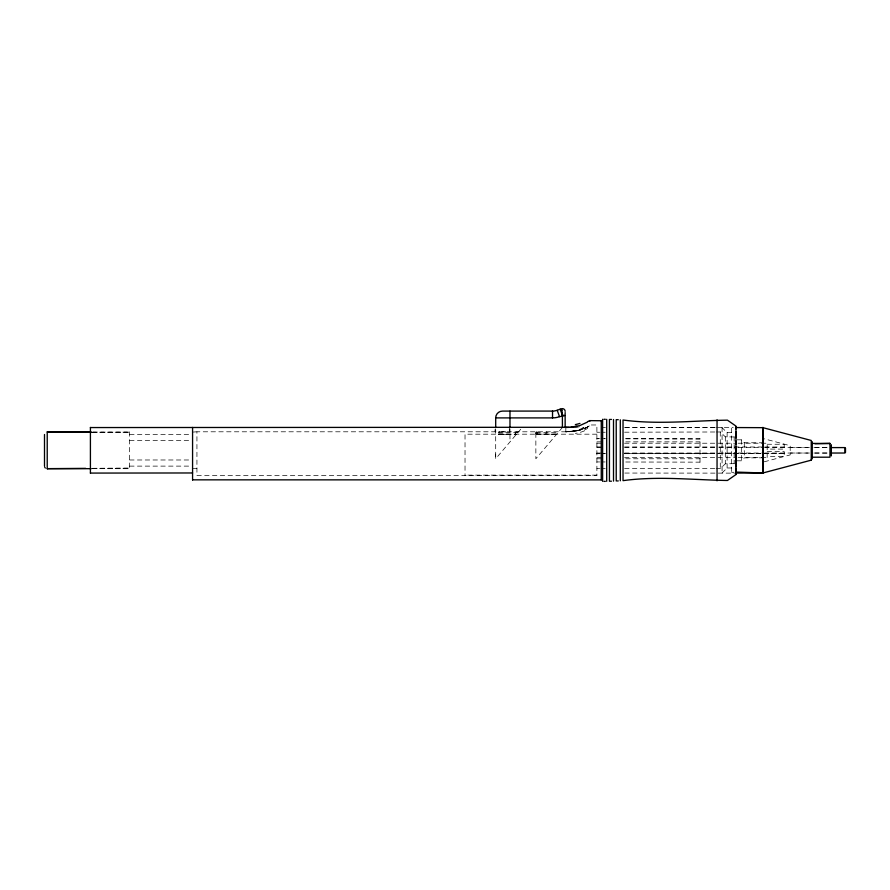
<?xml version="1.0" encoding="UTF-8"?>
<svg xmlns="http://www.w3.org/2000/svg" width="890" height="890" viewBox="0 0 890 890"><rect width="100%" height="100%" fill="white"/><g stroke="black" fill="none" stroke-linecap="round" stroke-linejoin="round"><path stroke-width="0.67" stroke-dasharray="4.45 3.34" d="M520.695 429.258L495.697 458.739L495.697 451.931M535.858 433.152L536.548 431.795L535.913 432.217M517.758 432.429C517.135 432.351 518.692 431.839 516.178 432.473L498.411 432.473L498.456 434.064M517.591 432.907L517.068 431.795M562.424 427.434L535.858 458.762L535.858 429.948M722.079 472.968L727.119 467.984L731.613 467.984M737.131 460.809L741.326 460.809L744.285 457.872L762.952 457.827M734.172 463.668L725.317 463.801L720.277 468.652L716.116 468.641M498.734 434.331A1.769 1.101 -86.8 0 0 499.212 434.509L516.434 434.276L498.411 433.83M565.829 427.434L565.829 431.795C574.617 431.861 583.606 430.003 590.949 424.975L596.89 424.975L596.89 475.649L196.935 475.649L196.935 431.795L565.829 431.795L574.54 431.194L582.716 429.236L576.364 430.905L568.043 431.75M566.941 431.784L565.829 431.795L578.967 430.337L586.21 427.79L585.231 428.235L590.815 425.086M585.231 428.235L587.567 427.1L578.834 430.371L565.829 431.795L570.223 431.65M764.243 461.799L790.198 454.901L790.198 445.712L764.243 438.826M574.54 431.194L578.756 430.393M572.437 431.461L573.516 431.339M576.364 430.905L568.721 431.728L570.256 431.65M192.574 432.095L196.935 431.795M501.649 434.509L506.455 434.509M596.89 475.127L465.025 475.127M92.549 468.307L129.64 468.018M91.759 432.251L129.64 432.095L92.549 432.051M596.89 432.251L599.66 432.251M601.05 432.251L605.211 432.24M624.613 432.195L714.726 431.995M716.116 431.984L720.277 431.984L725.317 436.834L734.172 436.968M625.759 438.637L700.007 438.481L700.007 462.233M602.608 427.5L605.389 427.5M624.847 427.5L715.16 427.5M716.55 427.5L733.227 427.5M535.891 432.473L557.852 432.818M731.613 432.651L727.119 432.651L722.079 427.667L719.298 427.656M535.891 433.83L556.695 434.186M596.89 434.186L465.025 434.186L465.025 475.638M129.64 434.509L191.205 434.509M555.861 434.509L536.548 434.509L535.858 433.83M737.131 439.827L741.326 439.827L744.285 442.753L762.952 442.808M129.64 440.65L191.205 440.65M596.89 441.863L602.385 441.863M625.759 441.863L700.007 441.863M596.89 443.22L602.43 443.22M624.58 443.22L736.72 443.22M738.099 443.22L767.169 443.22L767.169 457.449M767.169 444.255L784.201 444.255L784.201 449.094L767.169 449.094M596.89 446.936L602.441 446.936M624.635 446.947L717.596 446.98M718.986 446.98L763.386 447.003M764.777 447.003L784.201 447.014M596.89 447.614L602.43 447.614M624.602 447.614L717.462 447.603M718.842 447.603L736.864 447.603M738.244 447.603L763.186 447.603M764.577 447.603L813.082 447.592M814.461 447.592L828.323 447.592M790.198 447.614L809.399 447.603M814.884 447.603L828.601 447.592M767.169 451.541L784.201 451.541L784.201 456.359L767.169 456.381M790.198 453.021L809.399 453.032M814.884 453.032L828.601 453.043M596.89 453.021L602.43 453.021M624.602 453.021L717.462 453.032M718.842 453.032L736.864 453.032M738.244 453.032L763.186 453.032M764.577 453.032L813.082 453.043M814.461 453.043L828.323 453.043M596.89 453.7L599.66 453.7M601.05 453.7L605.211 453.689M624.635 453.689L714.826 453.655L624.635 453.522M596.89 457.416L602.43 457.416M624.58 457.416L736.72 457.416M738.099 457.416L767.169 457.416M596.89 458.773L602.385 458.773M625.759 458.773L700.007 458.773M129.64 459.985L191.205 459.985M129.64 466.115L191.205 466.115M92.549 468.674L129.64 468.696M731.613 472.29L733.794 472.29M624.858 473.057L734.617 473.135M624.858 427.578L717.919 427.656M596.89 453.5L599.66 453.5M601.05 453.5L605.211 453.511M596.89 461.932L599.638 461.943M601.017 461.943L605.144 461.955M625.759 461.999L700.007 462.155M596.89 468.374L599.66 468.385M601.05 468.385L605.211 468.396M624.613 468.44L714.726 468.641M625.759 438.826L700.007 439.171M91.759 468.385L129.64 468.529M92.549 432.273L129.64 432.507M501.649 431.795L505.431 431.85L503.84 431.795M192.574 468.529L196.935 468.618M498.556 434.231L498.545 434.209A1.869 1.168 -86.9 0 0 499.212 434.509M494.996 429.614L495.14 431.795M744.285 442.775L744.285 457.861M741.326 439.793L741.326 460.842M734.172 436.834L734.172 463.801M731.613 428.112L731.613 472.523M727.119 432.473L727.119 468.162M725.317 436.834L725.317 463.801M722.079 427.445L722.079 473.191M720.277 431.795L720.277 468.841M546.727 431.861L545.57 434.465M537.226 431.861L537.226 434.465M516.178 431.861L515.021 434.465M509.981 429.013L509.981 431.795M509.981 434.509L509.981 441.896M509.303 427.434L509.291 434.465M495.697 428.791L495.697 458.739M129.64 431.795L129.64 468.841M584.574 430.793A25.565 15.464 -1.1 0 1 575.352 433.386M587.656 428.379A18.434 7.131 -7.3 0 1 584.496 429.948M587.378 426.844A15.019 3.716 -13.2 0 1 588.134 426.866M584.029 427.5A15.764 1.813 -21.3 0 1 582.149 428.357M583.517 427.712A18.579 5.195 -11.7 0 1 580.769 428.68M579.346 426.722A25.944 10.391 -6.8 0 1 572.582 428.101M499.212 434.454A1.769 1.146 -76.1 0 1 498.712 434.409M599.638 438.692L596.89 438.692L599.638 438.703M605.144 438.681L601.017 438.692L605.144 438.737M760.616 453.633L716.216 453.655L760.616 453.611M784.201 453.622L761.996 453.633L784.201 453.622M499.19 431.995A1.235 0.801 76 0 0 498.723 431.928A1.235 0.723 90 0 1 499.19 431.917"/><path stroke-width="1.33" d="M735.963 473.324L735.963 472.468L735.974 474.448M735.963 472.223L735.974 468.674M735.963 459.596L735.974 446.769M735.974 437.858L735.974 431.583M735.974 428.947L735.974 426.076L727.43 420.158C692.654 420.703 657.799 424.719 623.033 420.013L623.033 480.645C657.799 475.894 692.654 479.933 727.43 480.478L735.974 474.559M735.963 428.157L735.974 426.666M587.578 422.016L579.702 425.631L570.145 427.289M495.686 417.899A6.82 6.82 0 0 1 502.516 411.091L552.534 411.08A13.617 13.617 0 0 0 557.196 410.268L560.166 409.178A13.617 13.617 0 0 1 561.824 408.699A2.726 2.726 0 0 1 565.15 411.347M495.697 427.423L495.697 417.899L552.534 417.899A20.437 20.437 0 0 0 559.532 416.665L565.139 415.608L565.15 427.434M763.119 472.924L811.246 460.163M576.787 426.377L574.918 426.744M574.751 426.766L572.804 427.044M572.226 427.111L571.514 427.178M570.256 427.278L90.413 427.556M617.248 480.967L618.272 480.911M569.111 427.356L566.563 427.423M610.451 481.234L611.463 481.201M814.984 443.765L829.97 443.443L812.259 443.42M566.83 427.423L566.229 427.434M603.976 481.368L605.334 481.345M85.685 468.363L47.226 468.652L91.18 468.674M735.974 473.08L762.763 472.968L735.974 472.078M812.259 457.215L829.97 457.193L829.97 443.376M831.093 447.592L844.955 447.592L844.955 453.021L831.093 453.043M90.413 473.08L192.574 472.968M192.574 479.844L601.251 479.888M560.177 409.2L562.38 415.252L565.139 415.374L565.15 412.537M91.18 432.039L47.226 431.984L91.18 432.262M735.974 427.556L762.763 427.667M603.976 419.268L605.334 419.29M589.48 420.625L601.251 420.748M610.451 419.401L611.463 419.435M617.248 419.668L618.272 419.724M763.119 427.712L811.246 440.472L811.246 460.264M44.711 467.161L45.301 468.04M557.207 410.279L559.532 416.665M562.38 415.252L562.424 427.434M562.291 414.518L562.091 412.515M562.057 412.159L561.946 410.668M561.924 410.312L561.879 409.545M735.974 474.292L735.963 472.924M735.974 441.051L735.974 444.444M735.963 460.141L735.974 466.872M845.5 448.148L845.5 452.487M831.338 444.744L831.338 455.891M812.259 441.707L812.259 458.917M763.119 427.478L763.119 473.157M762.763 427.434L762.763 473.202M735.974 427.434L735.974 473.202M717.051 419.824L717.051 480.811M620.308 419.835L620.308 480.8M616.225 419.624L616.225 481.012M613.51 419.502L613.51 481.123M609.428 419.368L609.428 481.268M606.702 419.312L606.702 481.323M602.619 419.279L602.619 481.357M601.251 420.625L601.251 480.01M552.534 411.102L552.534 417.899M509.981 411.102L509.981 427.623M192.574 427.434L192.574 480.01M90.413 427.434L90.413 473.202M47.226 431.806L47.226 468.83M44.5 434.509L44.5 466.115M588.09 421.359A17.544 1.324 -26 0 1 589.959 421.115M579.924 423.395A20.114 6.92 -8.3 0 1 575.341 424.619M562.458 415.263A7.053 0.89 82.3 0 1 562.38 414.629"/></g></svg>
